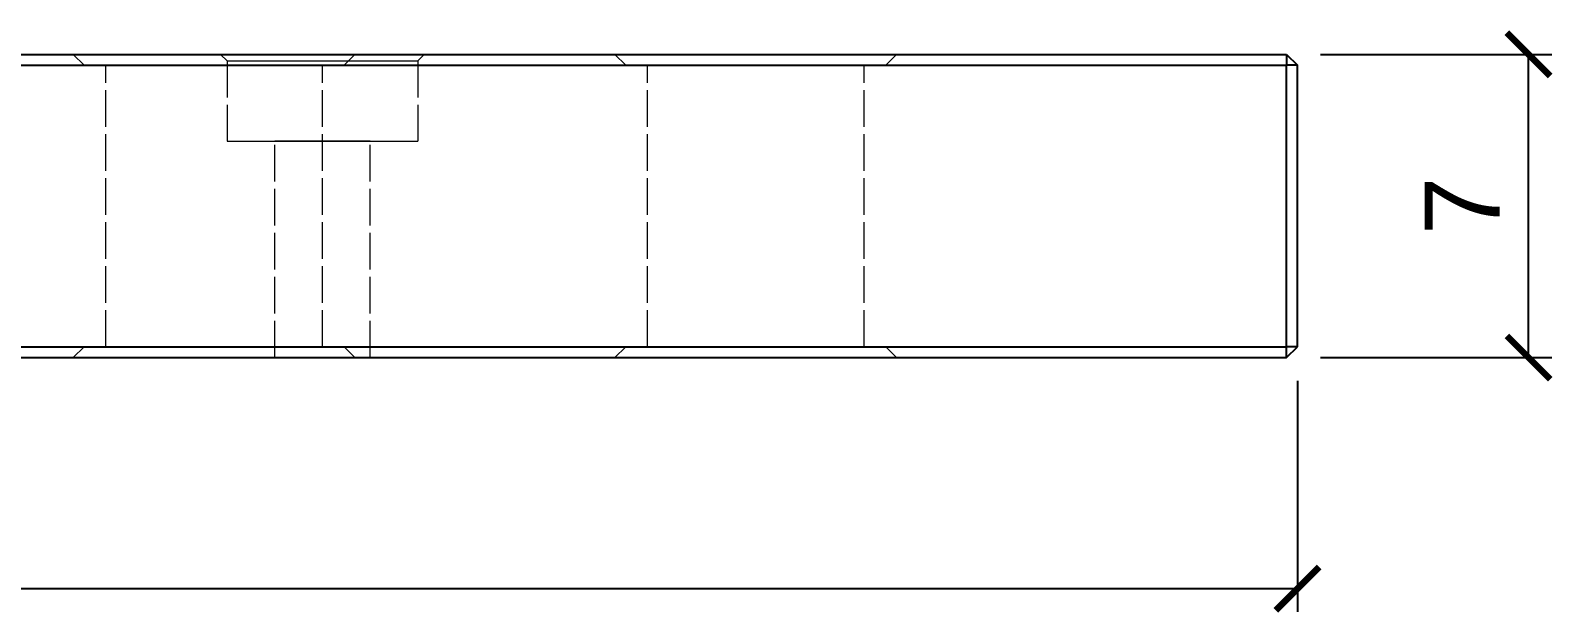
# Model space of a CAD drawing. Header units: millimetres. Extents: x 7 to 422, y 36 to 182.
# Drawn here: x 115.59 to 150.72, y 117.28 to 130.72 of the extents above; entities that cross this region are included whole.
import ezdxf

# ---------------------------------------------------------------- set-up
doc = ezdxf.new("R2010")
doc.units = ezdxf.units.MM
doc.header["$LTSCALE"] = 0.666667
doc.linetypes.add('DASHED', pattern=[1.524, 1.27, -0.254])
for name, color, linetype, lineweight in [('DIMENSIONS', 7, 'CONTINUOUS', 18), ('HIDDEN', 7, 'DASHED', 13), ('VISIBLE', 7, 'CONTINUOUS', 25)]:
    doc.layers.add(name, color=color, linetype=linetype, lineweight=lineweight)
doc.styles.add('CJK', font='Arial Unicode.ttf')
doc.styles.add('OpenSansCondensed-Light', font='OpenSansCondensed-Light.ttf')
doc.dimstyles.new('EZDXF', dxfattribs={"dimtxt": 0.25, "dimasz": 0.175, "dimexe": 0.375, "dimexo": 0.125, "dimgap": 0.1, "dimtad": 1, "dimlfac": 100, "dimzin": 12, "dimdsep": 46, "dimtxsty": 'OpenSansCondensed-Light', "dimblk": 'ARCHTICK', "dimcen": 2.5, "dimazin": 3, "dimtfac": 0.5, "dimtmove": 2, "dimatfit": 3})

# ---------------------------------------------------------------- blocks, each defined once
blk = doc.blocks.new('_ARCHTICK')
at = {"color": 0, "linetype": 'BYBLOCK', "const_width": 0.15}
blk.add_lwpolyline([(-0.5, -0.5), (0.5, 0.5)], dxfattribs=at)

msp = doc.modelspace()

# ---------------------------------------------------------------- linework, layer by layer
at = {"layer": 'HIDDEN'}
for p, q in [((116.58333, 130.16667), (116.83333, 129.91667)), ((119.98333, 130.16667), (120.13333, 130.01667)), ((120.13333, 130.01667), (120.13333, 128.16667)), ((122.83333, 129.91667), (123.08333, 130.16667)), ((124.53333, 130.01667), (124.68333, 130.16667)), ((124.53333, 130.01667), (124.53333, 128.16667)), ((129.08333, 130.16667), (129.33333, 129.91667)), ((135.33333, 129.91667), (135.58333, 130.16667)), ((117.33333, 123.41667), (117.33333, 129.91667)), ((122.33333, 123.41667), (122.33333, 129.91667)), ((129.83333, 123.41667), (129.83333, 129.91667)), ((134.83333, 123.41667), (134.83333, 129.91667)), ((121.23333, 123.16667), (121.23333, 128.16667)), ((123.43333, 123.16667), (123.43333, 128.16667)), ((116.83333, 123.41667), (116.58333, 123.16667)), ((123.08333, 123.16667), (122.83333, 123.41667)), ((129.33333, 123.41667), (129.08333, 123.16667)), ((135.58333, 123.16667), (135.33333, 123.41667))]:
    msp.add_line(p, q, dxfattribs=at)
for points in [[(116.58333, 130.16667), (116.66482, 130.16667), (116.90518, 130.16667), (117.29238, 130.16667), (117.80699, 130.16667), (118.42321, 130.16667), (119.11014, 130.16667), (119.83333, 130.16667), (120.55653, 130.16667), (121.24346, 130.16667), (121.85968, 130.16667), (122.37429, 130.16667), (122.76148, 130.16667), (123.00185, 130.16667), (123.08333, 130.16667)], [(119.98333, 130.16667), (120.04225, 130.16667), (120.21606, 130.16667), (120.49603, 130.16667), (120.86813, 130.16667), (121.31371, 130.16667), (121.81041, 130.16667), (122.33333, 130.16667), (122.85626, 130.16667), (123.35296, 130.16667), (123.79853, 130.16667), (124.17064, 130.16667), (124.45061, 130.16667), (124.62441, 130.16667), (124.68333, 130.16667)], [(120.13333, 130.01667), (120.18849, 130.01667), (120.3512, 130.01667), (120.6133, 130.01667), (120.96166, 130.01667), (121.37879, 130.01667), (121.84379, 130.01667), (122.33333, 130.01667), (122.82288, 130.01667), (123.28788, 130.01667), (123.70501, 130.01667), (124.05336, 130.01667), (124.31546, 130.01667), (124.47817, 130.01667), (124.53333, 130.01667)], [(129.08333, 130.16667), (129.16482, 130.16667), (129.40518, 130.16667), (129.79238, 130.16667), (130.30699, 130.16667), (130.92321, 130.16667), (131.61014, 130.16667), (132.33333, 130.16667), (133.05653, 130.16667), (133.74346, 130.16667), (134.35968, 130.16667), (134.87429, 130.16667), (135.26148, 130.16667), (135.50185, 130.16667), (135.58333, 130.16667)], [(116.83333, 129.91667), (116.90855, 129.91667), (117.13043, 129.91667), (117.48784, 129.91667), (117.96286, 129.91667), (118.53168, 129.91667), (119.16577, 129.91667), (119.83333, 129.91667), (120.5009, 129.91667), (121.13498, 129.91667), (121.7038, 129.91667), (122.17883, 129.91667), (122.53624, 129.91667), (122.75812, 129.91667), (122.83333, 129.91667)], [(122.33333, 129.91667), (122.27065, 129.91667), (122.08576, 129.91667), (121.78791, 129.91667), (121.39206, 129.91667), (120.91804, 129.91667), (120.38964, 129.91667), (119.83333, 129.91667), (119.27703, 129.91667), (118.74862, 129.91667), (118.27461, 129.91667), (117.87875, 129.91667), (117.58091, 129.91667), (117.39601, 129.91667), (117.33333, 129.91667)], [(129.33333, 129.91667), (129.40855, 129.91667), (129.63043, 129.91667), (129.98784, 129.91667), (130.46286, 129.91667), (131.03168, 129.91667), (131.66577, 129.91667), (132.33333, 129.91667), (133.0009, 129.91667), (133.63498, 129.91667), (134.2038, 129.91667), (134.67883, 129.91667), (135.03624, 129.91667), (135.25812, 129.91667), (135.33333, 129.91667)], [(134.83333, 129.91667), (134.77065, 129.91667), (134.58576, 129.91667), (134.28791, 129.91667), (133.89206, 129.91667), (133.41804, 129.91667), (132.88964, 129.91667), (132.33333, 129.91667), (131.77703, 129.91667), (131.24862, 129.91667), (130.77461, 129.91667), (130.37875, 129.91667), (130.08091, 129.91667), (129.89601, 129.91667), (129.83333, 129.91667)], [(120.13333, 128.16667), (120.18849, 128.16667), (120.3512, 128.16667), (120.6133, 128.16667), (120.96166, 128.16667), (121.37879, 128.16667), (121.84379, 128.16667), (122.33333, 128.16667), (122.82288, 128.16667), (123.28788, 128.16667), (123.70501, 128.16667), (124.05336, 128.16667), (124.31546, 128.16667), (124.47817, 128.16667), (124.53333, 128.16667)], [(123.43333, 128.16667), (123.40575, 128.16667), (123.3244, 128.16667), (123.19335, 128.16667), (123.01917, 128.16667), (122.81061, 128.16667), (122.57811, 128.16667), (122.33333, 128.16667), (122.08856, 128.16667), (121.85606, 128.16667), (121.64749, 128.16667), (121.47332, 128.16667), (121.34227, 128.16667), (121.26091, 128.16667), (121.23333, 128.16667)], [(122.83333, 123.41667), (122.75812, 123.41667), (122.53624, 123.41667), (122.17883, 123.41667), (121.7038, 123.41667), (121.13498, 123.41667), (120.5009, 123.41667), (119.83333, 123.41667), (119.16577, 123.41667), (118.53168, 123.41667), (117.96286, 123.41667), (117.48784, 123.41667), (117.13043, 123.41667), (116.90855, 123.41667), (116.83333, 123.41667)], [(122.33333, 123.41667), (122.27065, 123.41667), (122.08576, 123.41667), (121.78791, 123.41667), (121.39206, 123.41667), (120.91804, 123.41667), (120.38964, 123.41667), (119.83333, 123.41667), (119.27703, 123.41667), (118.74862, 123.41667), (118.27461, 123.41667), (117.87875, 123.41667), (117.58091, 123.41667), (117.39601, 123.41667), (117.33333, 123.41667)], [(135.33333, 123.41667), (135.25812, 123.41667), (135.03624, 123.41667), (134.67883, 123.41667), (134.2038, 123.41667), (133.63498, 123.41667), (133.0009, 123.41667), (132.33333, 123.41667), (131.66577, 123.41667), (131.03168, 123.41667), (130.46286, 123.41667), (129.98784, 123.41667), (129.63043, 123.41667), (129.40855, 123.41667), (129.33333, 123.41667)], [(134.83333, 123.41667), (134.77065, 123.41667), (134.58576, 123.41667), (134.28791, 123.41667), (133.89206, 123.41667), (133.41804, 123.41667), (132.88964, 123.41667), (132.33333, 123.41667), (131.77703, 123.41667), (131.24862, 123.41667), (130.77461, 123.41667), (130.37875, 123.41667), (130.08091, 123.41667), (129.89601, 123.41667), (129.83333, 123.41667)], [(123.08333, 123.16667), (123.00185, 123.16667), (122.76148, 123.16667), (122.37429, 123.16667), (121.85968, 123.16667), (121.24346, 123.16667), (120.55653, 123.16667), (119.83333, 123.16667), (119.11014, 123.16667), (118.42321, 123.16667), (117.80699, 123.16667), (117.29238, 123.16667), (116.90518, 123.16667), (116.66482, 123.16667), (116.58333, 123.16667)], [(123.43333, 123.16667), (123.40575, 123.16667), (123.3244, 123.16667), (123.19335, 123.16667), (123.01917, 123.16667), (122.81061, 123.16667), (122.57811, 123.16667), (122.33333, 123.16667), (122.08856, 123.16667), (121.85606, 123.16667), (121.64749, 123.16667), (121.47332, 123.16667), (121.34227, 123.16667), (121.26091, 123.16667), (121.23333, 123.16667)], [(135.58333, 123.16667), (135.50185, 123.16667), (135.26148, 123.16667), (134.87429, 123.16667), (134.35968, 123.16667), (133.74346, 123.16667), (133.05653, 123.16667), (132.33333, 123.16667), (131.61014, 123.16667), (130.92321, 123.16667), (130.30699, 123.16667), (129.79238, 123.16667), (129.40518, 123.16667), (129.16482, 123.16667), (129.08333, 123.16667)]]:
    msp.add_lwpolyline(points, dxfattribs=at)
at = {"layer": 'VISIBLE'}
for p, q in [((70.08333, 130.16667), (144.58333, 130.16667)), ((144.58333, 130.16667), (144.58333, 129.91667)), ((144.58333, 130.16667), (144.83333, 129.91667)), ((70.08333, 129.91667), (144.58333, 129.91667)), ((144.58333, 123.41667), (144.58333, 129.91667)), ((144.83333, 129.91667), (144.58333, 129.91667)), ((144.83333, 123.41667), (144.83333, 129.91667)), ((70.08333, 123.41667), (144.58333, 123.41667)), ((144.58333, 123.16667), (144.58333, 123.41667)), ((144.83333, 123.41667), (144.58333, 123.41667)), ((144.58333, 123.16667), (144.83333, 123.41667)), ((70.08333, 123.16667), (144.58333, 123.16667))]:
    msp.add_line(p, q, dxfattribs=at)

# ---------------------------------------------------------------- dimensions: what is measured, and where the dimension line sits
at = {"layer": 'DIMENSIONS'}
msp.add_linear_dim(base=(150.16667, 123.16667), p1=(144.83333, 123.16667), p2=(144.83333, 130.16667), angle=90, dimstyle='EZDXF', override={"dimtxt": 1.733333, "dimasz": 1, "dimexe": 0.533333, "dimexo": 0.533333, "dimgap": 0.666667, "dimdec": 4, "dimlfac": 1, "dimzin": 8, "dimtxsty": 'CJK', "dimclrd": 7, "dimclre": 7, "dimclrt": 7}, dxfattribs=at).render()
msp.add_linear_dim(base=(69.83333, 117.83333), p1=(69.83333, 123.16667), p2=(144.83333, 123.16667), dimstyle='EZDXF', override={"dimtxt": 1.733333, "dimasz": 1, "dimexe": 0.533333, "dimexo": 0.533333, "dimgap": 0.666667, "dimdec": 4, "dimlfac": 1, "dimzin": 8, "dimtxsty": 'CJK', "dimclrd": 7, "dimclre": 7, "dimclrt": 7}, dxfattribs=at).render()

doc.saveas('drawing.dxf')
